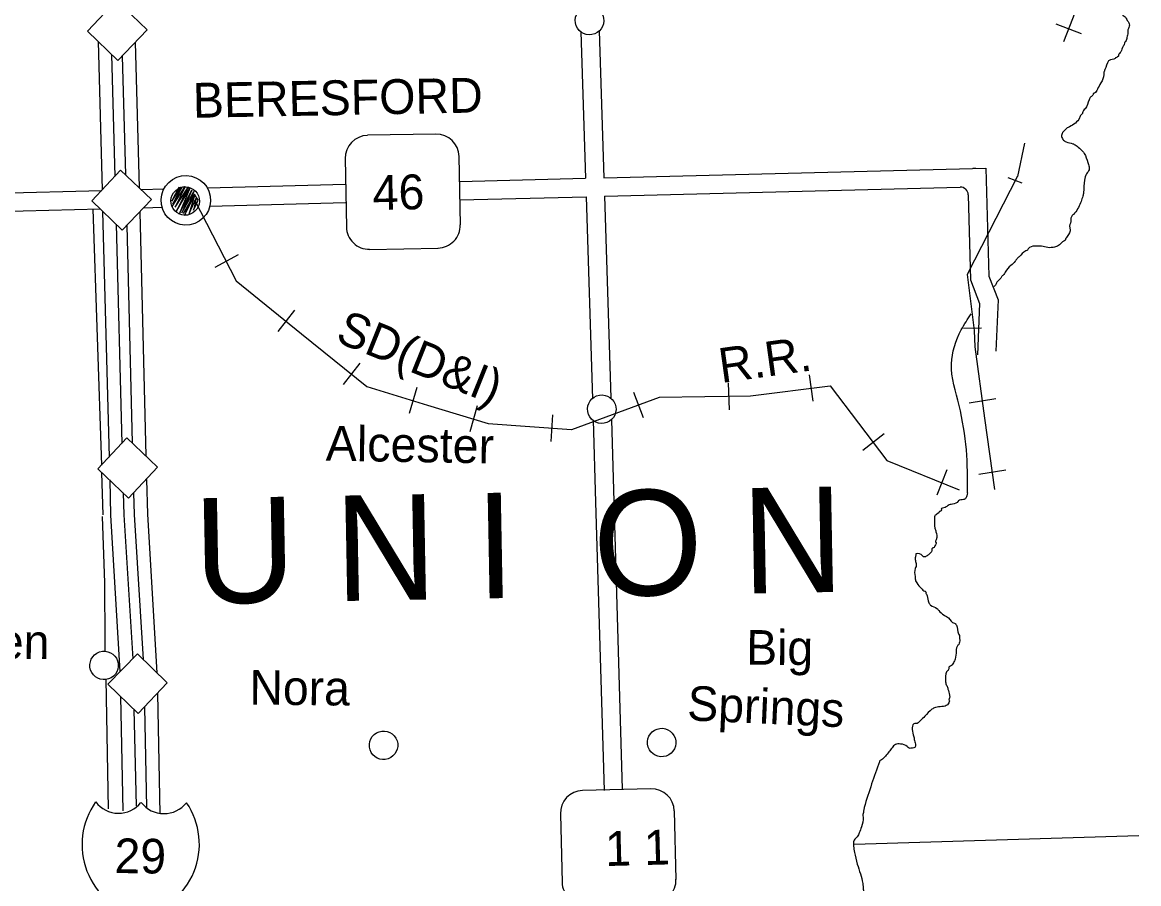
# Model space of a CAD drawing. Extents: x -180379 to 2689081, y 14222585 to 16907136.
# Drawn here: x 2219827 to 2325805, y 15591147 to 15672872 of the extents above; entities that cross this region are included whole.
import ezdxf

# ---------------------------------------------------------------- set-up
doc = ezdxf.new("R2010")
doc.units = 0
for name, color, linetype in [('L10', 7, 'Continuous'), ('L2', 7, 'Continuous'), ('L3', 7, 'Continuous'), ('L5', 7, 'Continuous'), ('L6', 7, 'Continuous'), ('L8', 7, 'Continuous')]:
    doc.layers.add(name, color=color, linetype=linetype)

msp = doc.modelspace()

# ---------------------------------------------------------------- linework, layer by layer
at = {"layer": 'L10'}
for p, q in [((2228755, 15674952), (2226014, 15672027)), ((2231679, 15672169), (2228755, 15674952)), ((2228897, 15669266), (2231679, 15672169)), ((2226014, 15672027), (2228897, 15669266)), ((2227024, 15671057), (2227407, 15656975)), ((2230538, 15670995), (2230904, 15657204)), ((2228298, 15669834), (2228609, 15658252)), ((2229315, 15669677), (2229609, 15658448)), ((2229154, 15658849), (2226413, 15655924)), ((2232079, 15656066), (2229154, 15658849)), ((2226413, 15655924), (2229317, 15653163)), ((2229317, 15653163), (2232079, 15656066)), ((2227444, 15654934), (2228063, 15631603)), ((2230978, 15654850), (2231559, 15631728)), ((2228739, 15653731), (2229265, 15632900)), ((2229735, 15653595), (2230264, 15632972)), ((2229748, 15633436), (2227007, 15630511)), ((2232672, 15630653), (2229748, 15633436)), ((2227007, 15630511), (2229910, 15627729)), ((2229910, 15627729), (2232672, 15630653)), ((2228119, 15629457), (2228202, 15626103)), ((2231614, 15629499), (2231697, 15626208)), ((2229393, 15628234), (2229450, 15626130)), ((2230392, 15628243), (2230449, 15626160)), ((2228202, 15626103), (2229095, 15611266)), ((2229450, 15626130), (2230317, 15612480)), ((2230449, 15626160), (2231314, 15612406)), ((2231697, 15626208), (2232609, 15611162)), ((2230757, 15612953), (2227934, 15610071)), ((2233577, 15610193), (2230757, 15612953)), ((2227934, 15610071), (2230816, 15607290)), ((2230816, 15607290), (2233577, 15610193)), ((2229149, 15608912), (2229365, 15598060)), ((2232646, 15609204), (2232876, 15597769)), ((2230422, 15607669), (2230619, 15598545)), ((2231423, 15607886), (2231615, 15598367))]:
    msp.add_line(p, q, dxfattribs=at)
for centre, major_axis, start_param, end_param in [((2232493, 15594859), (6632, 2237), 2.1985891, 4.1699431), ((2228967, 15600527), (2561, 864), 3.4592928, 5.2894792), ((2229634, 15594885), (6632, 2237), 4.5856468, 6.5570016), ((2233268, 15600489), (2561, 864), 3.4661142, 5.2963007)]:
    msp.add_ellipse(centre, major_axis=major_axis, ratio=0.9990991, start_param=start_param, end_param=end_param, dxfattribs=at)
at = {"layer": 'L2'}
for p, q in [((2227367, 15630840), (2226552, 15655132)), ((2227495, 15626133), (2227379, 15630132)), ((2227663, 15619696), (2227431, 15625988)), ((2227676, 15614115), (2227663, 15619696)), ((2227706, 15613240), (2227676, 15614115)), ((2228015, 15598243), (2227776, 15610553)), ((2298804, 15594887), (2325805, 15595714))]:
    msp.add_line(p, q, dxfattribs=at)
for points in [[(2318135, 15682659), (2318173, 15682408), (2318254, 15682241), (2318332, 15681844), (2318393, 15681677), (2318433, 15681614), (2318495, 15681530), (2318660, 15681445), (2319095, 15681335), (2319656, 15681266), (2320501, 15680673), (2320687, 15680588), (2320729, 15680587), (2320728, 15680525), (2321222, 15680165), (2321407, 15679954), (2321487, 15679724), (2321503, 15679308), (2321602, 15678911), (2321662, 15678785), (2321702, 15678660), (2321887, 15678470), (2322444, 15678089), (2322792, 15677710), (2322976, 15677395), (2323117, 15677102), (2323963, 15674905), (2324097, 15673988), (2324136, 15673821), (2324258, 15673590), (2324588, 15673336), (2324668, 15673148), (2324913, 15672728), (2324910, 15672499), (2324824, 15672292), (2324779, 15672022), (2324777, 15671876), (2324688, 15671440), (2324559, 15671067), (2324496, 15671005), (2324430, 15670756), (2324324, 15670611), (2324109, 15670073), (2323897, 15669742), (2323854, 15669638), (2323813, 15669639), (2323749, 15669556), (2323624, 15669516), (2323561, 15669454), (2322997, 15669253), (2322848, 15669025), (2322526, 15668176), (2322504, 15668092), (2322502, 15667926), (2322221, 15667117), (2321881, 15666517), (2321606, 15666166), (2321522, 15666126), (2321479, 15666022), (2321269, 15665796), (2321099, 15665527), (2320713, 15664657), (2320566, 15664513), (2320458, 15664223), (2320247, 15663954), (2320183, 15663809), (2319236, 15662967), (2319111, 15662906), (2318816, 15662659), (2318585, 15662412), (2318542, 15662330), (2318477, 15662122), (2318516, 15661934), (2318618, 15661766), (2318927, 15661534), (2319569, 15661359), (2319693, 15661296), (2320064, 15661041), (2320557, 15660556), (2320639, 15660431), (2320982, 15659573), (2321101, 15659155), (2321098, 15658884), (2320864, 15658512), (2320648, 15657911), (2320571, 15656725), (2320504, 15656372), (2320331, 15655874), (2320288, 15655749), (2319609, 15654654), (2319419, 15654427), (2319353, 15654115), (2319351, 15653970), (2319260, 15653388), (2319300, 15653262), (2319021, 15652558), (2318914, 15652351)], [(2318914, 15652351), (2318873, 15652351), (2318851, 15652247), (2318703, 15652124), (2318283, 15651754), (2317906, 15651571), (2317489, 15651493), (2317177, 15651497), (2316576, 15651629), (2316430, 15651630), (2315952, 15651636), (2315325, 15651394), (2315241, 15651270), (2315094, 15651188), (2314463, 15650633), (2314231, 15650407), (2314083, 15650200), (2313683, 15649810), (2313134, 15649171), (2312965, 15648902), (2312860, 15648820), (2312711, 15648592), (2312353, 15648222), (2312288, 15648056), (2312098, 15647808)], [(2309562, 15628223), (2309389, 15627725), (2309180, 15627582), (2308700, 15627483), (2308679, 15627442), (2308134, 15627157), (2307717, 15627037), (2307444, 15626853), (2307068, 15626670), (2307088, 15626607), (2306940, 15626463), (2306877, 15626422), (2306751, 15626278), (2306667, 15626258), (2306646, 15626196), (2306499, 15626114), (2306432, 15625719), (2306431, 15625678), (2306463, 15624886), (2306562, 15624531), (2306573, 15623781), (2306529, 15623553), (2306570, 15623531), (2306505, 15623282), (2306314, 15623014), (2306231, 15622994), (2306165, 15622766), (2305848, 15622353), (2305555, 15622169), (2305388, 15622150), (2305306, 15622234), (2304664, 15622429), (2304643, 15622409), (2304642, 15622367), (2304620, 15622222), (2304595, 15621910), (2304673, 15621534), (2304670, 15621242), (2304584, 15621035), (2304574, 15620286), (2304631, 15619869), (2304733, 15619680), (2305184, 15619154), (2305493, 15618900), (2305555, 15618879), (2305616, 15618774), (2305615, 15618712), (2305655, 15618607), (2305814, 15617980), (2305894, 15617792), (2306058, 15617561), (2306657, 15617263), (2306821, 15617073), (2307335, 15616630), (2307748, 15616354), (2308323, 15615848), (2308406, 15615826), (2308447, 15615742), (2308508, 15615658), (2308706, 15614864), (2308747, 15614802), (2308804, 15614364), (2308823, 15614280), (2308800, 15614072), (2308735, 15613844), (2308650, 15613762), (2308477, 15613222), (2308384, 15612453), (2308213, 15612101), (2307939, 15611771), (2307792, 15611689), (2307726, 15611399), (2307684, 15611378), (2307467, 15610631), (2307464, 15610381), (2307542, 15610026), (2307583, 15609943), (2307704, 15609608), (2307842, 15609044), (2307859, 15608773), (2307795, 15608587), (2307835, 15608503), (2307770, 15608316), (2307643, 15608130), (2306517, 15607873), (2306182, 15607690), (2305508, 15607031), (2305045, 15606579), (2304667, 15606333), (2304564, 15606334), (2304404, 15605274), (2304503, 15604878), (2304503, 15604836), (2304622, 15604376), (2304577, 15604106), (2304472, 15604045), (2304222, 15604006)], [(2304222, 15604006), (2304118, 15603987), (2303932, 15604051), (2303829, 15604157), (2303208, 15604393), (2302708, 15604337), (2302393, 15604049), (2302097, 15603657), (2301759, 15603244), (2301380, 15602895), (2301191, 15602730), (2301190, 15602709)], [(2299742, 15598375), (2299696, 15598042), (2299674, 15597897), (2299630, 15597710), (2299647, 15597460), (2299490, 15596524), (2299275, 15595965), (2299083, 15595592), (2298788, 15595283), (2298742, 15594951), (2298739, 15594701), (2298835, 15594117), (2299092, 15593010), (2299392, 15592070), (2299609, 15591172), (2299664, 15590609), (2299683, 15590463), (2299834, 15589232), (2299950, 15588544), (2299943, 15588003), (2299855, 15587629), (2299620, 15587111), (2299618, 15586965), (2299574, 15586799), (2299498, 15585738), (2299699, 15585153), (2299755, 15584694), (2299833, 15584256), (2299849, 15583860), (2299716, 15583216), (2299609, 15582968), (2299525, 15582906), (2299504, 15582885), (2298647, 15582583), (2298519, 15582335), (2297908, 15581634), (2297571, 15581326), (2297446, 15581306), (2297436, 15580494), (2297536, 15580223), (2297772, 15579179), (2297787, 15578658), (2297760, 15578242), (2297648, 15577535), (2297706, 15577264), (2297828, 15577033), (2297890, 15576949), (2298014, 15576885), (2298637, 15576836), (2298699, 15576815), (2299009, 15576707), (2299132, 15576560), (2299400, 15576369), (2299644, 15575888), (2299699, 15575346), (2299674, 15574992), (2299162, 15573957), (2299036, 15573875), (2299033, 15573667), (2298821, 15573294), (2298314, 15572697), (2298230, 15572677), (2298230, 15572614), (2298166, 15572532), (2298102, 15572366), (2297997, 15572326), (2297953, 15572118), (2297783, 15571849), (2297551, 15571581), (2297258, 15571397), (2297046, 15571087), (2296752, 15570883), (2296480, 15570782)]]:
    msp.add_spline(points, degree=3, dxfattribs=at)
at = {"layer": 'L3'}
for p, q in [((2274586, 15672053), (2275031, 15658118)), ((2272841, 15671979), (2273283, 15658093)), ((2259083, 15662263), (2252587, 15662151)), ((2250479, 15659948), (2250612, 15653451)), ((2261419, 15653659), (2261286, 15660135)), ((2275031, 15658118), (2311295, 15659047)), ((2311295, 15659047), (2311591, 15648793)), ((2237413, 15657169), (2250520, 15657513)), ((2261317, 15657781), (2273283, 15658093)), ((2275087, 15656368), (2308870, 15657238)), ((2206581, 15656389), (2227365, 15656913)), ((2231130, 15657014), (2233273, 15657072)), ((2261357, 15656031), (2273339, 15656327)), ((2273339, 15656327), (2273949, 15637161)), ((2275087, 15656368), (2275697, 15637245)), ((2309630, 15656500), (2309840, 15648439)), ((2185649, 15654096), (2227218, 15655166)), ((2231337, 15655262), (2233105, 15655325)), ((2237620, 15655417), (2250497, 15655764)), ((2252794, 15651323), (2259291, 15651456)), ((2311591, 15648793), (2312477, 15646534)), ((2309840, 15648439), (2310705, 15646201)), ((2310705, 15646201), (2310498, 15641330)), ((2312477, 15646534), (2312249, 15641664)), ((2274006, 15635120), (2274240, 15627350)), ((2275754, 15635161), (2275988, 15627412)), ((2274240, 15627350), (2275058, 15599978)), ((2275988, 15627412), (2276786, 15600124)), ((2279508, 15600154), (2273010, 15599979)), ((2281885, 15591550), (2281731, 15598046)), ((2270903, 15597755), (2271078, 15591258))]:
    msp.add_line(p, q, dxfattribs=at)
for centre, major_axis, ratio, start_param, end_param in [((2252636, 15659980), (2132, 366), 0.9992795, 1.4193097, 2.9901038), ((2259125, 15660102), (2132, 366), 0.9992795, 6.1317023, 7.7024964), ((2310090, 15657766), (1235, 212), 0.9992795, 1.1911518, 1.4263612), ((2308881, 15656487), (741, 126), 0.9992795, 6.1414798, 7.7097507), ((2252756, 15653496), (2132, 366), 0.9992795, 2.9901033, 4.5609018), ((2259245, 15653618), (2132, 366), 0.9992795, 4.5609032, 6.1317018), ((2279554, 15597988), (2050, 692), 0.9990991, 5.983503, 7.5542972), ((2273065, 15597819), (2050, 692), 0.9990991, 1.2711108, 2.8419049), ((2279719, 15591503), (2050, 692), 0.9990991, 4.4127037, 5.9835022), ((2273230, 15591335), (2050, 692), 0.9990991, 2.8419042, 4.4127027)]:
    msp.add_ellipse(centre, major_axis=major_axis, ratio=ratio, start_param=start_param, end_param=end_param, dxfattribs=at)
at = {"layer": 'L5'}
for points in [[(2309562, 15628223), (2309447, 15632306), (2308752, 15636520), (2308033, 15640464), (2308968, 15643702), (2309902, 15645211)], [(2301190, 15602709), (2300457, 15600615), (2299742, 15598375)]]:
    msp.add_spline(points, degree=3, dxfattribs=at)
at = {"layer": 'L6'}
msp.add_lwpolyline([(2234070, 15656021), (2234729, 15657221), (2234006, 15655897), (2234917, 15657240), (2234128, 15655646), (2234978, 15657177), (2234979, 15657239), (2234062, 15655397), (2235292, 15657298), (2234332, 15655331), (2235540, 15657170), (2234453, 15654955), (2235727, 15657126), (2234720, 15654660), (2235933, 15656936), (2234971, 15654782), (2236119, 15656809), (2235218, 15654550), (2236177, 15656434), (2235658, 15654733), (2236320, 15656182), (2236078, 15655061), (2236505, 15656014), (2236179, 15656559), (2235095, 15654718)], dxfattribs=at)
for centre, major_axis, ratio in [((2273671, 15673045), (1332, 229), 0.9992795), ((2235347, 15655984), (2318, 398), 0.9992795), ((2235285, 15655920), (1330, 228), 0.9992795), ((2274836, 15636165), (1332, 229), 0.9992795), ((2227589, 15611851), (1281, 432), 0.9990991), ((2254119, 15604277), (1281, 432), 0.9990991), ((2280520, 15604539), (1281, 432), 0.9990991)]:
    msp.add_ellipse(centre, major_axis=major_axis, ratio=ratio, dxfattribs=at)
at = {"layer": 'L8'}
for p, q in [((2321253, 15677645), (2318653, 15671033)), ((2320367, 15671783), (2317967, 15672686)), ((2314974, 15661414), (2314289, 15658236)), ((2314290, 15658278), (2309534, 15648942)), ((2314760, 15657627), (2313415, 15658121)), ((2236172, 15656038), (2240130, 15648349)), ((2240327, 15650804), (2238087, 15649601)), ((2309534, 15648942), (2310195, 15643645)), ((2240130, 15648349), (2246326, 15643319)), ((2245668, 15645555), (2244083, 15643533)), ((2310884, 15643866), (2309178, 15643824)), ((2310195, 15643645), (2310237, 15642083)), ((2246326, 15643319), (2252543, 15638310)), ((2310237, 15642083), (2311170, 15635325)), ((2251864, 15640525), (2250279, 15638524)), ((2294524, 15639437), (2294887, 15636913)), ((2252543, 15638310), (2258282, 15636555)), ((2257284, 15638233), (2256566, 15635763)), ((2286841, 15638674), (2286933, 15636112)), ((2288967, 15637421), (2296528, 15638393)), ((2296507, 15638393), (2301907, 15631312)), ((2271978, 15634227), (2280314, 15637294)), ((2277846, 15637781), (2278751, 15635376)), ((2280293, 15637294), (2288946, 15637421)), ((2312233, 15637145), (2309712, 15636738)), ((2258282, 15636555), (2264041, 15634821)), ((2263022, 15636499), (2262326, 15634029)), ((2270145, 15635644), (2269988, 15633106)), ((2311170, 15635325), (2312124, 15628546)), ((2264041, 15634821), (2271957, 15634228)), ((2301648, 15633814), (2299631, 15632234)), ((2301907, 15631312), (2308755, 15628524)), ((2307593, 15630412), (2306648, 15628007)), ((2313187, 15630387), (2310645, 15629980))]:
    msp.add_line(p, q, dxfattribs=at)

# ---------------------------------------------------------------- texts
at = {"layer": 'L10'}
msp.add_text('29', height=3285.8, rotation=359.32362, dxfattribs=at).set_placement((2228564, 15592158))
at = {"layer": 'L2'}
msp.add_text('U N I  O N', height=10002.5, rotation=1.06229, dxfattribs=at).set_placement((2236206, 15617700))
at = {"layer": 'L3'}
for s, height, rotation, p in [('46', 3307.1, 1.2327, (2253110, 15655048)), ('1 1', 3306.8, 1.52902, (2275197, 15592815))]:
    msp.add_text(s, height=height, rotation=rotation, dxfattribs=at).set_placement(p)
at = {"layer": 'L6'}
for s, height, rotation, p in [('BERESFORD', 3307.2, 1.06953, (2236043, 15663810)), ('Alcester', 3307, 359.05417, (2248617, 15631286)), ('Alsen', 3285.7, 359.53273, (2211392, 15612537)), ('Big', 3286, 359.44118, (2288538, 15611931)), ('Nora', 3286.2, 359.43675, (2241381, 15608142)), ('Springs', 3285.9, 357.43866, (2282910, 15606650))]:
    msp.add_text(s, height=height, rotation=rotation, dxfattribs=at).set_placement(p)
at = {"layer": 'L8'}
for s, height, rotation, p in [('SD(D&I)', 3271.7, 338.07688, (2249437, 15642616)), ('R.R.', 3293.5, 7.92442, (2286178, 15638645))]:
    msp.add_text(s, height=height, rotation=rotation, dxfattribs=at).set_placement(p)

doc.saveas('drawing.dxf')
